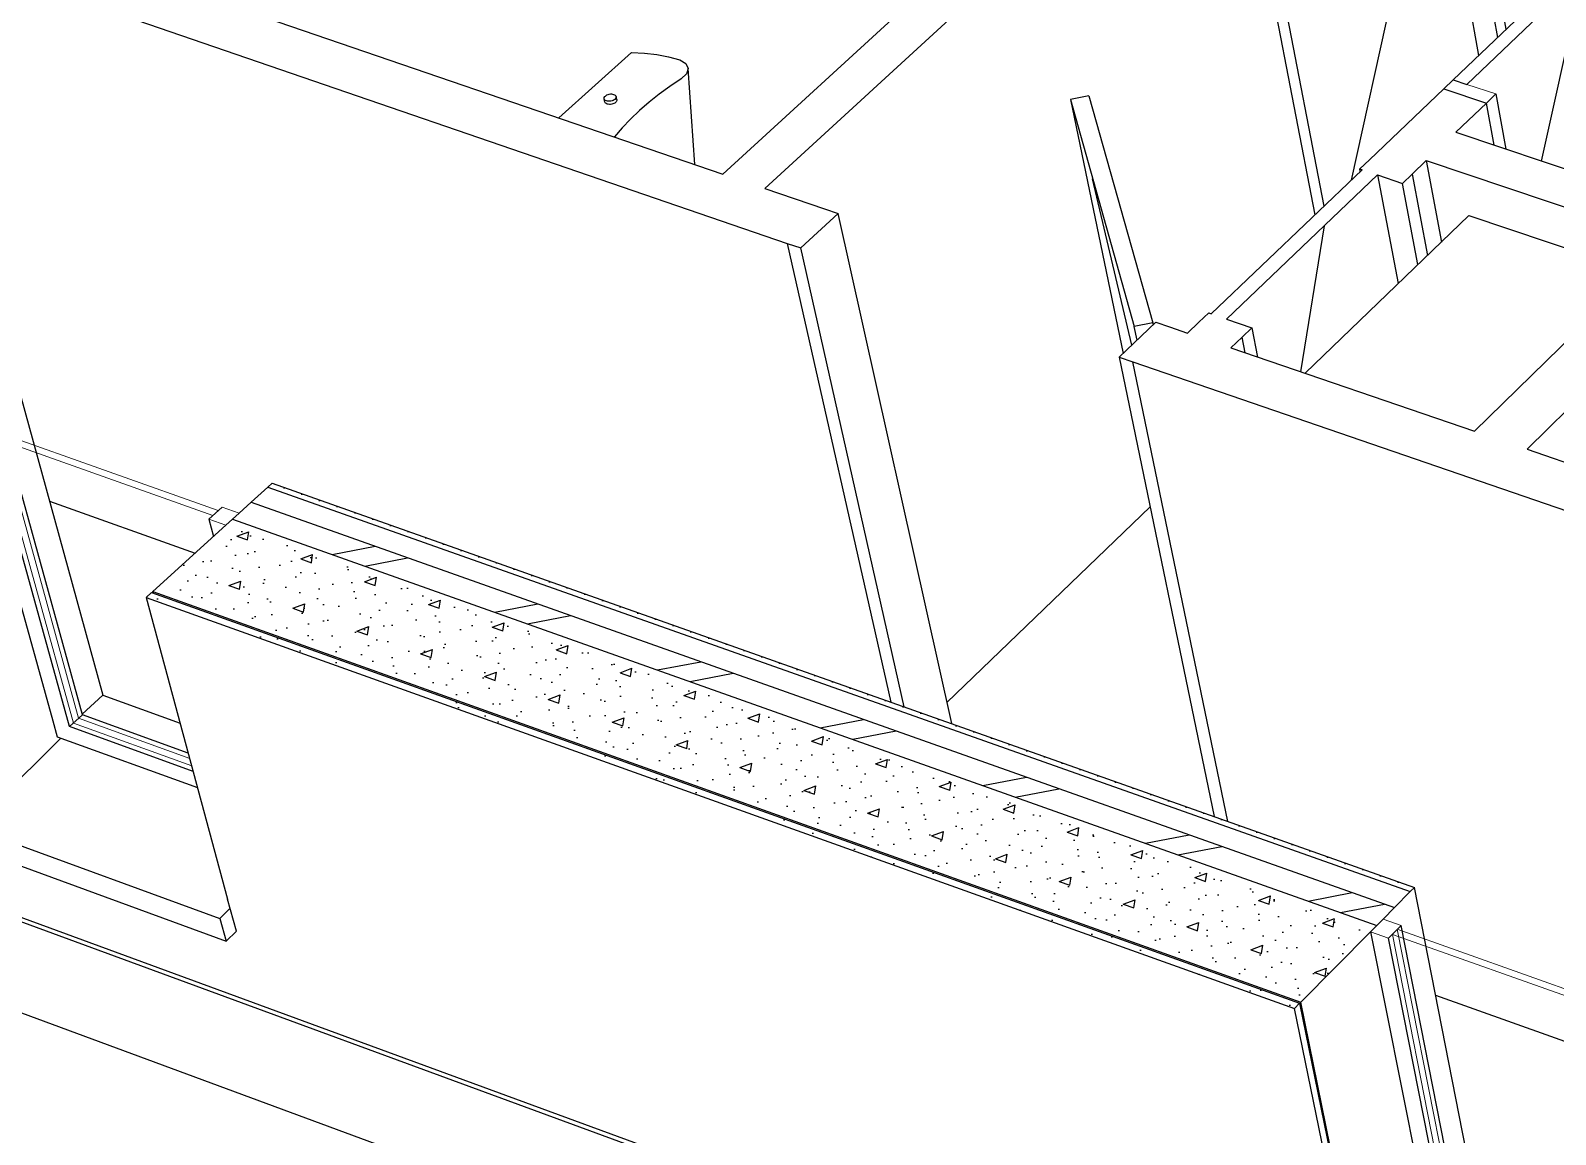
# Model space of a CAD drawing. Header units: millimetres. Extents: x 14050 to 24936, y -11631 to -4577.
# Drawn here: x 16759 to 17785, y -6819 to -6076 of the extents above; entities that cross this region are included whole.
import ezdxf

# ---------------------------------------------------------------- set-up
doc = ezdxf.new("R2010")
doc.units = ezdxf.units.MM
doc.header["$MEASUREMENT"] = 0
for name, color, linetype in [('NewA-Ee_25_10-M_WallsExternal', 7, 'Continuous'), ('NewA-Ee_25_10-M_WallsInternal', 7, 'Continuous'), ('NewA-Ee_40_20-M_GeneralFFAndEInternalFixed', 7, 'Continuous'), ('NewA-Ee_40_20-M_GeneralFFAndEInternalSanitary', 7, 'Continuous')]:
    doc.layers.add(name, color=color, linetype=linetype)

# ---------------------------------------------------------------- blocks, each defined once
blk = doc.blocks.new('Section Elem_10_1', base_point=(19801.1, -7873.2))
at = {"layer": 'NewA-Ee_25_10-M_WallsExternal', "linetype": 'Continuous'}
h = blk.add_hatch(dxfattribs=at)
h.set_pattern_fill('Plaster_0001', color=256, style=0, pattern_type=2)
h.set_pattern_definition([(340.5015, (19801.115, -7873.172), (14.72872, 14.07819), [0, -12.630245]), (340.5015, (19814.432, -7868.24), (14.72872, 14.07819), [0, -12.630245])])
h.paths.add_polyline_path([(16921.3, -6380.5), (16918.4, -6383.2), (17687.7, -6655.6), (17690.5, -6652.8)])
h = blk.add_hatch(dxfattribs=at)
h.set_pattern_fill('Insulation_0001', color=256, style=0, pattern_type=2)
h.set_pattern_definition([(10.866, (19801.115, -7873.17), (-15.5593, 56.9419), []), (10.866, (19798, -7861.783), (-15.5593, 56.9419), [])])
h.paths.add_polyline_path([(16894.7, -6404.7), (17665.1, -6678.4), (17677, -6666.4), (16907.2, -6393.4)])
h = blk.add_hatch(dxfattribs=at)
h.set_pattern_fill('Structural_Concrete_0001', color=256, style=0, pattern_type=2)
h.set_pattern_definition([(340.377, (19801.115, -7873.17), (53.5537, 51.1885), [7.6083, -38.0415]), (340.377, (19849.39, -7855.24), (53.5537, 51.1885), [7.6083, -38.0415]), (20.3742, (19801.115, -7873.17), (-37.721, 48.59), [8.583, -42.9149]), (20.3742, (19844.113, -7888.5), (-37.721, 48.59), [8.583, -42.9149]), (80.9836, (19808.28, -7875.73), (91.2747, 2.5985), [5.6126, -28.063]), (80.9836, (19851.28, -7891.06), (91.2747, 2.5985), [5.6126, -28.063]), (340.3771, (19806.268, -7868.246), (10.30641, 9.851237), [0, -15.216594, 0, -22.82489]), (10.8917, (19813.434, -7870.801), (-2.847134, 10.579308), [0, -13.30665, 0, -22.17775])])
h.paths.add_polyline_path([(16841, -6453.4), (17613.9, -6730), (17665.1, -6678.4), (16894.7, -6404.7)])
h = blk.add_hatch(dxfattribs=at)
h.set_pattern_fill('Render_0001', color=256, style=0, pattern_type=2)
h.set_pattern_definition([(10.9145, (19831.344, -7844.277), (-3.706954, 13.963926), [0, -15.57847, 0, -23.3677]), (66.4288, (19873.224, -7859.267), (-22.36186, 1.89143), [0, -7.7478, 0, -13.382566])])
h.paths.add_polyline_path([(16836.5, -6457.5), (17609.7, -6734.3), (17613.1, -6730.8), (16840.2, -6454.2)])
for p, q in [((16918.4, -6383.2), (17687.7, -6655.6)), ((16921.3, -6380.5), (17690.5, -6652.8)), ((16907.2, -6393.4), (17677, -6666.4)), ((16894.7, -6404.7), (17665.1, -6678.4)), ((21822.6, -8534.9), (16137.6, -6447.3)), ((21821.2, -8537.8), (16138.7, -6450.6)), ((16840.2, -6454.2), (16836.5, -6457.5)), ((16836.5, -6457.5), (17609.7, -6734.3)), ((16840.2, -6454.2), (17613.1, -6730.8)), ((16841, -6453.4), (17613.9, -6730)), ((16897.3, -6682.3), (16891.4, -6660.7)), ((17613.1, -6730.8), (17609.7, -6734.3)), ((17652.6, -6943.9), (17609.7, -6734.3)), ((17613.1, -6730.8), (17655.9, -6940.2)), ((17656.7, -6939.4), (17613.9, -6730))]:
    blk.add_line(p, q, dxfattribs=at)
at = {"layer": 'NewA-Ee_25_10-M_WallsExternal', "linetype": 'Continuous', "flags": 128}
for points in [[(16921.3, -6380.5), (16918.4, -6383.2), (16907.2, -6393.4), (16899.1, -6400.7), (16894.7, -6404.7)], [(16894.7, -6404.7), (16890.2, -6408.8), (16841, -6453.4)], [(17690.5, -6652.8), (17687.7, -6655.6), (17677, -6666.4), (17669.3, -6674.2), (17665.1, -6678.4)], [(17665.1, -6678.4), (17660.8, -6682.7), (17613.9, -6730)]]:
    blk.add_lwpolyline(points, dxfattribs=at)
blk = doc.blocks.new('Section Elem_33_1', base_point=(19801.1, -7873.2))
at = {"layer": 'NewA-Ee_25_10-M_WallsInternal', "linetype": 'Continuous'}
for p, q in [((17861, -6218), (17730.9, -6345.6)), ((17896.1, -6229.8), (17766.3, -6357.7))]:
    blk.add_line(p, q, dxfattribs=at)
blk = doc.blocks.new('Section Elem_36_1', base_point=(19801.1, -7873.2))
at = {"layer": 'NewA-Ee_25_10-M_WallsInternal', "linetype": 'Continuous'}
for p, q in [((16377.3, -5912.9), (17268.1, -6219)), ((16884, -6055.6), (17224.7, -6172.3)), ((17253.1, -6182), (17293.3, -6195.8)), ((17525.6, -6275.3), (17537.7, -6279.5)), ((17566.8, -6289.4), (17730.9, -6345.6)), ((17500.8, -6298.9), (17951, -6453.6)), ((17766.3, -6357.7), (17932.9, -6414.7)), ((16771.5, -6392.7), (16869.5, -6427.6)), ((17704.7, -6725.3), (17823.4, -6767.7))]:
    blk.add_line(p, q, dxfattribs=at)
blk = doc.blocks.new('Section Elem_50_1', base_point=(19801.1, -7873.2))
at = {"layer": 'NewA-Ee_25_10-M_WallsInternal', "linetype": 'Continuous'}
for p, q in [((17678.6, -5757.2), (17670.3, -5764.8)), ((17706.2, -5766.1), (17697.9, -5773.6)), ((17536.8, -5886.9), (17224.7, -6172.3)), ((17564.6, -5896), (17253.1, -6182)), ((17512.5, -6396.5), (17375.7, -6528.3))]:
    blk.add_line(p, q, dxfattribs=at)
blk = doc.blocks.new('Section Elem_53_1', base_point=(19801.1, -7873.2))
at = {"layer": 'NewA-Ee_25_10-M_WallsInternal', "linetype": 'Continuous'}
for p, q in [((17982.5, -5855), (17961.3, -5875.3)), ((18010.7, -5864.1), (17989.5, -5884.4)), ((18038.6, -6044), (18010.7, -5864.1)), ((17961.3, -5875.3), (17989.5, -5884.4)), ((17710.2, -6114.9), (17660.1, -6162.7)), ((17710.2, -6114.9), (17738.9, -6124.5)), ((17738.9, -6124.5), (17718.3, -6144.2)), ((17698.4, -6163.3), (17688.9, -6172.4)), ((17545.4, -6272.1), (17537.7, -6279.5)), ((17574.4, -6282.1), (17566.8, -6289.4))]:
    blk.add_line(p, q, dxfattribs=at)
blk = doc.blocks.new('Section Elem_73_1', base_point=(19801.1, -7873.2))
at = {"layer": 'NewA-Ee_25_10-M_WallsInternal', "linetype": 'Continuous'}
for p, q in [((17718.3, -6144.2), (17880.8, -6198.7)), ((17698.4, -6163.3), (17708.6, -6218.1)), ((17698.4, -6163.3), (17861, -6218)), ((17915.8, -6210.4), (18080.7, -6265.7)), ((17896.1, -6229.8), (18061.2, -6285.3)), ((18080.7, -6265.7), (18080.7, -6265.8)), ((18061.2, -6285.5), (18061.2, -6285.3))]:
    blk.add_line(p, q, dxfattribs=at)
blk = doc.blocks.new('Section Elem_91_1', base_point=(19801.1, -7873.2))
at = {"layer": 'NewA-Ee_25_10-M_WallsInternal', "linetype": 'Continuous'}
for p, q in [((17670.3, -5764.8), (17664.2, -5770.4)), ((17664.2, -5770.4), (17664.5, -5772)), ((17664.2, -5770.4), (17665.7, -5770.9)), ((17665.7, -5770.9), (17544.7, -5881.6)), ((17675.7, -5774.1), (17554.7, -5884.9)), ((17675.7, -5774.1), (17733.7, -6092.4)), ((17675.7, -5774.1), (17691.8, -5779.3)), ((17697.9, -5773.6), (17691.8, -5779.3)), ((17691.8, -5779.3), (17746.3, -6080.4)), ((17752.3, -6074.7), (17697.9, -5773.6)), ((17588, -5842.2), (17587.9, -5842.1)), ((17703.3, -5925.5), (17597.9, -5845.3)), ((17543.1, -5881.1), (17536.8, -5886.9)), ((17543.1, -5881.1), (17544.7, -5881.6)), ((17554.7, -5884.9), (17570.9, -5890.2)), ((17570.9, -5890.2), (17564.6, -5896)), ((17629.6, -6193.9), (17570.9, -5890.2)), ((17564.6, -5896), (17623.5, -6199.7)), ((17703.3, -5925.5), (17647.9, -6176.5))]:
    blk.add_line(p, q, dxfattribs=at)
blk = doc.blocks.new('Section Elem_98_1', base_point=(19801.1, -7873.2))
at = {"layer": 'NewA-Ee_25_10-M_WallsInternal', "linetype": 'Continuous'}
for p, q in [((17471.2, -6119.6), (17458.8, -6122)), ((17471.2, -6119.6), (17514.4, -6272.5)), ((17458.8, -6122), (17494.3, -6293.2)), ((17458.8, -6122), (17501.8, -6275)), ((17500.2, -6287.5), (17473.8, -6175.6)), ((17302.4, -6198.9), (17277.3, -6222.1)), ((17293.3, -6195.8), (17302.4, -6198.9)), ((17378.9, -6542.5), (17302.4, -6198.9)), ((17268.1, -6219), (17338, -6528)), ((17268.1, -6219), (17277.3, -6222.1)), ((17346.9, -6531.2), (17277.3, -6222.1)), ((17516.4, -6272.1), (17491.6, -6295.7)), ((17514.4, -6272.5), (17501.8, -6275)), ((17514.7, -6273.8), (17514.4, -6272.5)), ((17516.4, -6272.1), (17525.6, -6275.3)), ((17503.7, -6284.2), (17501.8, -6275)), ((17525.7, -6275.4), (17525.6, -6275.3)), ((17491.6, -6295.7), (17555.7, -6605.1)), ((17491.6, -6295.7), (17500.8, -6298.9)), ((17564.8, -6608.3), (17500.8, -6298.9))]:
    blk.add_line(p, q, dxfattribs=at)
blk = doc.blocks.new('Section Elem_107_1', base_point=(19801.1, -7873.2))
at = {"layer": 'NewA-Ee_25_10-M_WallsInternal', "linetype": 'Continuous'}
for p, q in [((17655.2, -6169.4), (17553.6, -6266.4)), ((17660.1, -6162.7), (17653.6, -6168.9)), ((17654, -6170.6), (17653.6, -6168.9)), ((17653.6, -6168.9), (17655.2, -6169.4)), ((17665.6, -6172.9), (17564, -6270)), ((17665.6, -6172.9), (17679.5, -6246.1)), ((17665.6, -6172.9), (17682.5, -6178.6)), ((17688.9, -6172.4), (17682.5, -6178.6)), ((17692.8, -6233.3), (17682.5, -6178.6)), ((17688.9, -6172.4), (17699.2, -6227.2)), ((17613.9, -6305.5), (17629.9, -6207.1)), ((17619.5, -6203.6), (17619.5, -6203.5)), ((17552, -6265.9), (17545.4, -6272.1)), ((17545.4, -6272.3), (17545.4, -6272.1)), ((17552, -6265.9), (17553.6, -6266.4)), ((17564, -6270), (17581, -6275.8)), ((17581, -6275.8), (17574.4, -6282.1)), ((17576.6, -6292.7), (17574.4, -6282.1)), ((17581, -6275.8), (17584.9, -6295.6))]:
    blk.add_line(p, q, dxfattribs=at)
blk = doc.blocks.new('Section Elem_113_1', base_point=(19801.1, -7873.2))
at = {"layer": 'NewA-Ee_25_10-M_WallsInternal', "color": 24, "linetype": 'Continuous', "lineweight": 13}
for p, q in [((17961.3, -5875.3), (17955.2, -5881.1)), ((17964.3, -5884), (17983.5, -5890.2)), ((17989.5, -5884.4), (17983.5, -5890.2)), ((17716.5, -6108.8), (17710.2, -6114.9)), ((17725.7, -6111.9), (17745.2, -6118.4)), ((17745.2, -6118.4), (17738.9, -6124.5))]:
    blk.add_line(p, q, dxfattribs=at)
at = {"layer": 'NewA-Ee_25_10-M_WallsInternal', "linetype": 'Continuous'}
for p, q in [((17955.2, -5881.2), (17955.2, -5881.1)), ((17955.2, -5881.1), (17964.3, -5884)), ((17996.3, -6085.5), (17964.3, -5884)), ((18011.8, -6070.3), (17983.5, -5890.2)), ((17989.5, -5884.4), (18017.7, -6064.5)), ((17988.4, -6035.9), (17888.5, -5956.4)), ((17837.4, -5993.5), (17837.4, -5993.6)), ((17846.5, -5996.5), (17881, -6198.5)), ((17776.1, -6163.6), (17804.1, -6037.1)), ((17794.9, -6034.1), (17794.9, -6034)), ((17988.4, -6035.9), (17971.8, -6109.5)), ((17716.5, -6108.8), (17725.7, -6111.9)), ((17725.7, -6112), (17725.7, -6111.9)), ((17745.2, -6118.4), (17752, -6155.5)), ((17744.1, -6152.8), (17738.9, -6124.5))]:
    blk.add_line(p, q, dxfattribs=at)
at = {"layer": 'NewA-Ee_25_10-M_WallsInternal', "linetype": 'Continuous', "flags": 128}
for points in [[(17955.2, -5881.1), (17837.4, -5993.5), (17716.5, -6108.8)], [(17964.3, -5884), (17846.5, -5996.5), (17725.7, -6111.9)]]:
    blk.add_lwpolyline(points, dxfattribs=at)
blk = doc.blocks.new('Section Elem_124_1', base_point=(19801.1, -7873.2))
at = {"layer": 'NewA-Ee_25_10-M_WallsExternal', "linetype": 'Continuous'}
for p, q in [((17730.4, -6856.4), (17690.5, -6652.8)), ((17660.8, -6682.7), (17699.2, -6875.5)), ((17719.5, -6871.3), (17681.5, -6678.5)), ((17711.2, -6879.8), (17673, -6687)), ((17830.7, -6743.1), (17833.3, -6757.4)), ((17718.9, -6868.3), (17730.4, -6856.4)), ((17808.5, -6884.6), (17730.4, -6856.4)), ((17699.2, -6875.5), (17701.4, -6886.3)), ((17719.5, -6871.3), (17711.2, -6879.8)), ((17812.3, -6904.8), (17719.5, -6871.3)), ((17703.5, -6887.1), (17646, -6951.3)), ((17701.4, -6886.3), (17816.7, -6928.1)), ((17701.4, -6886.3), (17701.5, -6886.3)), ((17814.6, -6917.3), (17711.2, -6879.8)), ((17646, -6951.3), (17649.1, -6966.5)), ((17646, -6951.3), (17825.5, -7016.9)), ((17649.1, -6966.5), (17828.4, -7032.1)), ((17832.1, -7009.4), (17825.5, -7016.9)), ((17825.5, -7016.9), (17828.4, -7032.1)), ((17828.4, -7032.1), (17835.1, -7025))]:
    blk.add_line(p, q, dxfattribs=at)
at = {"layer": 'NewA-Ee_25_10-M_WallsExternal', "color": 24, "linetype": 'Continuous', "lineweight": 13}
for p, q in [((17660.8, -6682.7), (17673, -6687)), ((17669.3, -6674.2), (17681.5, -6678.5)), ((17681.5, -6678.5), (17673, -6687)), ((17836.5, -6737), (17678.9, -6681)), ((17675.6, -6684.5), (17833.2, -6740.5)), ((17839.1, -6734.4), (17830.7, -6743.1)), ((17839.1, -6734.4), (17851.4, -6738.8)), ((17830.7, -6743.1), (17843, -6747.5))]:
    blk.add_line(p, q, dxfattribs=at)
at = {"layer": 'NewA-Ee_25_10-M_WallsExternal', "color": 44, "linetype": 'Continuous', "lineweight": 13}
for p, q in [((17678.9, -6681), (17717, -6873.8)), ((17675.6, -6684.5), (17713.7, -6877.3)), ((17833.2, -6740.6), (17833.2, -6740.5)), ((17836.6, -6737.1), (17836.5, -6737)), ((17713.7, -6877.3), (17813.9, -6913.5)), ((17717, -6873.8), (17813, -6908.5))]:
    blk.add_line(p, q, dxfattribs=at)
blk = doc.blocks.new('Section Elem_125_1', base_point=(19801.1, -7873.2))
at = {"layer": 'NewA-Ee_25_10-M_WallsExternal', "linetype": 'Continuous'}
for p, q in [((16751.7, -6320.5), (16807.4, -6523.4)), ((16793.7, -6536.5), (16740.6, -6344.4)), ((16720.3, -6348.4), (16773.7, -6540.5)), ((16784.9, -6544.5), (16731.7, -6352.4)), ((16723.8, -6599.6), (16666.1, -6396.5)), ((16669.7, -6393.2), (16727.4, -6596.3)), ((16670.6, -6392.5), (16728.2, -6595.5)), ((16878.7, -6404.7), (16881.8, -6416.4)), ((16899.1, -6400.8), (16899.1, -6400.7)), ((16836.5, -6457.5), (16891.4, -6660.7)), ((16841.3, -6454.6), (16841, -6453.4)), ((16807.4, -6523.4), (16793.5, -6536)), ((16807.4, -6523.4), (16859.4, -6542.1)), ((16773.7, -6540.5), (16776.7, -6551.3)), ((16793.7, -6536.5), (16784.9, -6544.5)), ((16864.8, -6562.3), (16793.7, -6536.5)), ((16868.2, -6574.7), (16784.9, -6544.5)), ((16779.1, -6552.2), (16718.5, -6612.4)), ((16776.8, -6551.2), (16776.7, -6551.3)), ((16776.7, -6551.3), (16871.1, -6585.5)), ((16718.5, -6612.4), (16722.8, -6627.6)), ((16718.5, -6612.4), (16886.1, -6673.7)), ((16722.8, -6627.6), (16890.3, -6688.9)), ((16893, -6666.7), (16886.1, -6673.7)), ((16886.1, -6673.7), (16890.3, -6688.9)), ((16890.3, -6688.9), (16897.3, -6682.3))]:
    blk.add_line(p, q, dxfattribs=at)
at = {"layer": 'NewA-Ee_25_10-M_WallsExternal', "color": 24, "linetype": 'Continuous', "lineweight": 13}
for p, q in [((16729.3, -6340.4), (16740.6, -6344.4)), ((16740.6, -6344.4), (16731.7, -6352.4)), ((16720.3, -6348.4), (16731.7, -6352.4)), ((16734.3, -6350), (16881.4, -6402.3)), ((16885, -6399), (16737.9, -6346.8)), ((16887.6, -6396.6), (16878.7, -6404.7)), ((16887.6, -6396.6), (16899.1, -6400.7)), ((16878.7, -6404.7), (16890.2, -6408.8))]:
    blk.add_line(p, q, dxfattribs=at)
at = {"layer": 'NewA-Ee_25_10-M_WallsExternal', "color": 44, "linetype": 'Continuous', "lineweight": 13}
for p, q in [((16734.3, -6350), (16787.5, -6542.1)), ((16737.9, -6346.8), (16791, -6538.9)), ((16881.4, -6402.4), (16881.4, -6402.3)), ((16885, -6399.1), (16885, -6399)), ((16791, -6538.9), (16865.9, -6566)), ((16787.5, -6542.1), (16867.2, -6571))]:
    blk.add_line(p, q, dxfattribs=at)
blk = doc.blocks.new('Section Elem_156_1', base_point=(19801.1, -7873.2))
at = {"layer": 'NewA-Ee_25_10-M_WallsExternal', "linetype": 'Continuous'}
blk.add_line((21791.6, -8599.7), (16682.7, -6711.5), dxfattribs=at)
blk = doc.blocks.new('Section Elem_248_1', base_point=(19801.1, -7873.2))
at = {"layer": 'NewA-Ee_40_20-M_GeneralFFAndEInternalSanitary', "linetype": 'Continuous'}
for p, q in [((17114.4, -6134.5), (17163.3, -6090.5)), ((17163.3, -6090.5), (17172, -6090.8)), ((17172, -6090.8), (17180.3, -6091.7)), ((17180.3, -6091.7), (17188.3, -6093.3)), ((17188.3, -6093.3), (17195.8, -6095.4)), ((17195.8, -6095.4), (17199.8, -6097.8)), ((17199.8, -6097.8), (17201.4, -6101.2)), ((17196.8, -6108.3), (17189.2, -6113.3)), ((17200.3, -6104.9), (17196.8, -6108.3)), ((17201.4, -6101.2), (17200.3, -6104.9)), ((17206, -6165.8), (17201.4, -6101.2)), ((17145.7, -6119.8), (17146.2, -6119.4)), ((17146.2, -6119.4), (17146.8, -6119)), ((17146.8, -6119), (17147.5, -6118.7)), ((17147.5, -6118.7), (17148.3, -6118.5)), ((17148.3, -6118.5), (17149.1, -6118.4)), ((17149.1, -6118.4), (17149.9, -6118.4)), ((17149.9, -6118.4), (17150.6, -6118.5)), ((17150.6, -6118.5), (17151.3, -6118.7)), ((17151.3, -6118.7), (17151.9, -6118.9)), ((17151.9, -6118.9), (17152.4, -6119.3)), ((17152.4, -6119.3), (17152.7, -6119.7)), ((17181.9, -6118.6), (17175.1, -6124)), ((17189.2, -6113.3), (17181.9, -6118.6)), ((17144.9, -6121.2), (17145, -6120.7)), ((17144.9, -6121.6), (17144.9, -6121.2)), ((17145.1, -6122.1), (17144.9, -6121.6)), ((17145.4, -6123.8), (17144.9, -6121.6)), ((17145, -6120.7), (17145.3, -6120.2)), ((17145.4, -6122.5), (17145.1, -6122.1)), ((17145.3, -6120.2), (17145.7, -6119.8)), ((17145.9, -6122.8), (17145.4, -6122.5)), ((17145.6, -6124.2), (17145.4, -6123.8)), ((17145.9, -6124.6), (17145.6, -6124.2)), ((17146.5, -6123), (17145.9, -6122.8)), ((17146.4, -6124.9), (17145.9, -6124.6)), ((17147, -6125.2), (17146.4, -6124.9)), ((17147.1, -6123.2), (17146.5, -6123)), ((17147.7, -6125.3), (17147, -6125.2)), ((17147.9, -6123.3), (17147.1, -6123.2)), ((17148.4, -6125.4), (17147.7, -6125.3)), ((17148.7, -6123.3), (17147.9, -6123.3)), ((17149.2, -6125.4), (17148.4, -6125.4)), ((17149.5, -6123.2), (17148.7, -6123.3)), ((17150, -6125.3), (17149.2, -6125.4)), ((17150.2, -6123), (17149.5, -6123.2)), ((17150.7, -6125.1), (17150, -6125.3)), ((17150.9, -6122.7), (17150.2, -6123)), ((17151.4, -6124.8), (17150.7, -6125.1)), ((17151.6, -6122.4), (17150.9, -6122.7)), ((17152.1, -6124.5), (17151.4, -6124.8)), ((17152.1, -6122), (17151.6, -6122.4)), ((17152.5, -6121.5), (17152.1, -6122)), ((17152.6, -6124.1), (17152.1, -6124.5)), ((17152.8, -6121), (17152.5, -6121.5)), ((17153, -6123.7), (17152.6, -6124.1)), ((17152.7, -6119.7), (17152.9, -6120.1)), ((17152.9, -6120.6), (17152.8, -6121)), ((17152.9, -6120.1), (17152.9, -6120.6)), ((17153.4, -6122.2), (17152.9, -6120.1)), ((17153.3, -6123.2), (17153, -6123.7)), ((17153.4, -6122.7), (17153.3, -6123.2)), ((17153.4, -6122.2), (17153.4, -6122.7)), ((17168.6, -6129.6), (17162.6, -6135.3)), ((17175.1, -6124), (17168.6, -6129.6)), ((17162.6, -6135.3), (17157, -6141.2)), ((17151.8, -6147.2), (17151.7, -6147.3)), ((17157, -6141.2), (17151.8, -6147.2))]:
    blk.add_line(p, q, dxfattribs=at)
blk = doc.blocks.new('Section Elem_255_1', base_point=(19801.1, -7873.2))
at = {"layer": 'NewA-Ee_40_20-M_GeneralFFAndEInternalFixed', "linetype": 'Continuous'}
for p, q in [((17616.9, -6306.5), (17727.1, -6200.2)), ((17727.1, -6200.2), (17840.3, -6238.4))]:
    blk.add_line(p, q, dxfattribs=at)

msp = doc.modelspace()

# ---------------------------------------------------------------- block references
at = {"layer": 'NewA-Ee_25_10-M_WallsExternal', "lineweight": 0}
for name in ['Section Elem_10_1', 'Section Elem_125_1', 'Section Elem_124_1', 'Section Elem_156_1']:
    msp.add_blockref(name, (19801.1, -7873.2), dxfattribs=at)
at = {"layer": 'NewA-Ee_25_10-M_WallsInternal', "lineweight": 0}
for name in ['Section Elem_33_1', 'Section Elem_36_1', 'Section Elem_50_1', 'Section Elem_91_1', 'Section Elem_53_1', 'Section Elem_113_1', 'Section Elem_98_1', 'Section Elem_73_1', 'Section Elem_107_1']:
    msp.add_blockref(name, (19801.1, -7873.2), dxfattribs=at)
at = {"layer": 'NewA-Ee_40_20-M_GeneralFFAndEInternalFixed', "lineweight": 0}
msp.add_blockref('Section Elem_255_1', (19801.1, -7873.2), dxfattribs=at)
at = {"layer": 'NewA-Ee_40_20-M_GeneralFFAndEInternalSanitary', "lineweight": 0}
msp.add_blockref('Section Elem_248_1', (19801.1, -7873.2), dxfattribs=at)

doc.saveas('drawing.dxf')
